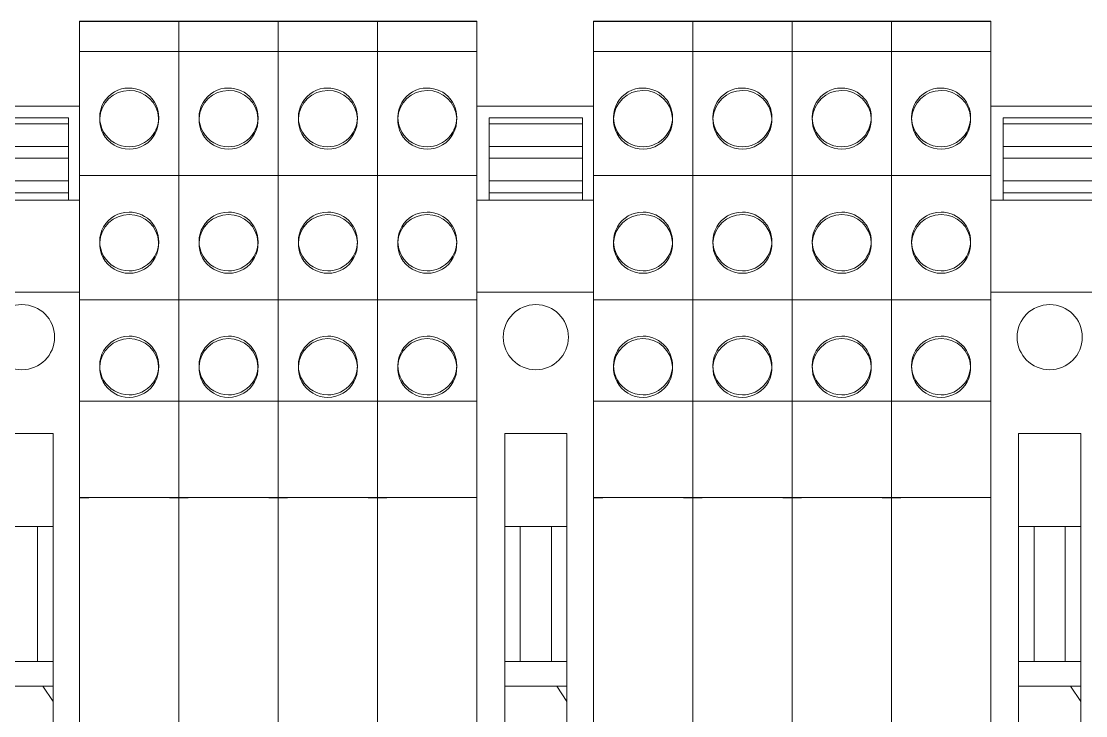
# Model space of a CAD drawing. Header units: millimetres. Extents: x 0 to 3797, y 0 to 1394.
# Drawn here: x 2418.2 to 2486.7, y 1240.5 to 1285.3 of the extents above; entities that cross this region are included whole.
import ezdxf

# ---------------------------------------------------------------- set-up
doc = ezdxf.new("R2010")
doc.units = ezdxf.units.MM
doc.layers.add('eProC - L2', color=41, linetype='Continuous', lineweight=20)

# ---------------------------------------------------------------- blocks, each defined once
blk = doc.blocks.new('eProC_Z_BPSN-SI-520')
at = {"layer": 'eProC - L2'}
for p, q in [((0.794, -6.05), (0.794, -0.749)), ((0.794, -0.749), (3.794, -0.749)), ((0.794, -1.131), (3.794, -1.131)), ((6.794, -0.749), (3.794, -0.749)), ((6.794, -1.131), (3.794, -1.131)), ((6.794, -6.05), (6.794, -0.749)), ((0.794, -2.594), (3.794, -2.594)), ((6.794, -2.594), (3.794, -2.594)), ((0.794, -3.358), (3.794, -3.358)), ((6.794, -3.358), (3.794, -3.358)), ((0.794, -4.822), (3.794, -4.822)), ((6.794, -4.822), (3.794, -4.822)), ((7.5, -6.05), (0, -6.05)), ((0.794, -5.585), (3.794, -5.585)), ((6.794, -5.585), (3.794, -5.585)), ((7.5, -11.996), (0, -11.996)), ((1.794, -42.11), (1.794, -21.11)), ((1.794, -21.11), (5.794, -21.11)), ((5.794, -42.11), (5.794, -21.11)), ((1.794, -27.11), (5.794, -27.11)), ((2.794, -35.795), (2.794, -27.11)), ((4.794, -35.795), (4.794, -27.11)), ((1.794, -35.795), (5.794, -35.795)), ((1.794, -37.396), (5.794, -37.396)), ((5.794, -38.389), (5.144, -37.396)), ((1.794, -42.11), (5.794, -42.11)), ((1.794, -59.11), (1.794, -44.11)), ((1.794, -44.11), (5.794, -44.11)), ((5.794, -59.11), (5.794, -44.11)), ((1.794, -59.11), (5.794, -59.11)), ((7.5, -60.072), (0, -60.072)), ((7.5, -61.577), (0, -61.577)), ((0.644, -78.601), (0.644, -61.577)), ((0.994, -78.601), (0.994, -61.577)), ((6.594, -61.647), (0.994, -61.647)), ((6.594, -78.601), (6.594, -61.577)), ((6.944, -78.601), (6.944, -61.577)), ((0.994, -67.83), (0.644, -67.83)), ((6.594, -67.83), (6.944, -67.83)), ((6.594, -68.91), (0.994, -68.91)), ((1.294, -77.853), (1.294, -69.103)), ((6.594, -69.103), (1.294, -69.103)), ((6.594, -69.783), (1.294, -69.783)), ((0.994, -70.001), (0.644, -70.001)), ((6.594, -70.001), (6.944, -70.001)), ((6.594, -70.757), (1.294, -70.757)), ((0.644, -71.801), (0.994, -71.801)), ((6.594, -71.919), (1.294, -71.919)), ((6.944, -71.801), (6.594, -71.801)), ((6.594, -72.893), (1.294, -72.893)), ((6.594, -74.054), (1.294, -74.054)), ((0.994, -74.801), (0.644, -74.801)), ((6.594, -75.029), (1.294, -75.029)), ((6.594, -74.801), (6.944, -74.801)), ((6.594, -76.19), (1.294, -76.19)), ((6.594, -77.165), (1.294, -77.165)), ((6.594, -77.853), (1.294, -77.853)), ((6.594, -78.601), (0.994, -78.601))]:
    blk.add_line(p, q, dxfattribs=at)
blk.add_lwpolyline([(0, 0), (7.5, 0), (7.5, -78.601), (0, -78.601)], close=True, dxfattribs=at)
for centre in [(3.794, -14.89), (3.794, -64.565)]:
    blk.add_circle(centre, 2.1, dxfattribs=at)

msp = doc.modelspace()

# ---------------------------------------------------------------- linework, layer by layer
at = {"layer": 'eProC - L2'}
for p, q in [((2428.336, 1285.286), (2421.936, 1285.286)), ((2421.936, 1285.286), (2421.936, 1260.797)), ((2428.336, 1285.285), (2421.936, 1285.285)), ((2428.336, 1285.279), (2421.936, 1285.279)), ((2428.336, 1285.286), (2428.336, 1197.308)), ((2434.736, 1285.286), (2428.336, 1285.286)), ((2428.336, 1285.286), (2428.336, 1260.797)), ((2434.736, 1285.285), (2428.336, 1285.285)), ((2434.736, 1285.279), (2428.336, 1285.279)), ((2434.736, 1285.286), (2434.736, 1197.308)), ((2441.136, 1285.286), (2434.736, 1285.286)), ((2434.736, 1285.286), (2434.736, 1260.797)), ((2441.136, 1285.285), (2434.736, 1285.285)), ((2441.136, 1285.279), (2434.736, 1285.279)), ((2441.136, 1285.286), (2441.136, 1197.308)), ((2447.536, 1285.286), (2441.136, 1285.286)), ((2441.136, 1285.286), (2441.136, 1260.797)), ((2447.536, 1285.285), (2441.136, 1285.285)), ((2447.536, 1285.279), (2441.136, 1285.279)), ((2447.536, 1285.286), (2447.536, 1197.308)), ((2447.536, 1285.286), (2447.536, 1260.797)), ((2461.436, 1285.286), (2455.036, 1285.286)), ((2455.036, 1285.286), (2455.036, 1260.797)), ((2461.436, 1285.285), (2455.036, 1285.285)), ((2461.436, 1285.279), (2455.036, 1285.279)), ((2461.436, 1285.286), (2461.436, 1197.308)), ((2467.836, 1285.286), (2461.436, 1285.286)), ((2461.436, 1285.286), (2461.436, 1260.797)), ((2467.836, 1285.285), (2461.436, 1285.285)), ((2467.836, 1285.279), (2461.436, 1285.279)), ((2467.836, 1285.286), (2467.836, 1197.308)), ((2474.236, 1285.286), (2467.836, 1285.286)), ((2467.836, 1285.286), (2467.836, 1260.797)), ((2474.236, 1285.285), (2467.836, 1285.285)), ((2474.236, 1285.279), (2467.836, 1285.279)), ((2474.236, 1285.286), (2474.236, 1197.308)), ((2480.636, 1285.286), (2474.236, 1285.286)), ((2474.236, 1285.286), (2474.236, 1260.797)), ((2480.636, 1285.285), (2474.236, 1285.285)), ((2480.636, 1285.279), (2474.236, 1285.279)), ((2480.636, 1285.286), (2480.636, 1197.308)), ((2480.636, 1285.286), (2480.636, 1260.797)), ((2428.336, 1283.334), (2421.936, 1283.334)), ((2434.736, 1283.334), (2428.336, 1283.334)), ((2441.136, 1283.334), (2434.736, 1283.334)), ((2447.536, 1283.334), (2441.136, 1283.334)), ((2461.436, 1283.334), (2455.036, 1283.334)), ((2467.836, 1283.334), (2461.436, 1283.334)), ((2474.236, 1283.334), (2467.836, 1283.334)), ((2480.636, 1283.334), (2474.236, 1283.334)), ((2423.236, 1279.093), (2423.236, 1278.931)), ((2427.036, 1278.931), (2427.036, 1279.093)), ((2429.636, 1279.093), (2429.636, 1278.931)), ((2433.436, 1278.931), (2433.436, 1279.093)), ((2436.036, 1279.093), (2436.036, 1278.931)), ((2439.836, 1278.931), (2439.836, 1279.093)), ((2442.436, 1279.093), (2442.436, 1278.931)), ((2446.236, 1278.931), (2446.236, 1279.093)), ((2456.336, 1279.093), (2456.336, 1278.931)), ((2460.136, 1278.931), (2460.136, 1279.093)), ((2462.736, 1279.093), (2462.736, 1278.931)), ((2466.536, 1278.931), (2466.536, 1279.093)), ((2469.136, 1279.093), (2469.136, 1278.931)), ((2472.936, 1278.931), (2472.936, 1279.093)), ((2475.536, 1279.093), (2475.536, 1278.931)), ((2479.336, 1278.931), (2479.336, 1279.093)), ((2428.336, 1275.334), (2421.936, 1275.334)), ((2434.736, 1275.334), (2428.336, 1275.334)), ((2441.136, 1275.334), (2434.736, 1275.334)), ((2447.536, 1275.334), (2441.136, 1275.334)), ((2461.436, 1275.334), (2455.036, 1275.334)), ((2467.836, 1275.334), (2461.436, 1275.334)), ((2474.236, 1275.334), (2467.836, 1275.334)), ((2480.636, 1275.334), (2474.236, 1275.334)), ((2423.236, 1271.093), (2423.236, 1270.931)), ((2427.036, 1270.931), (2427.036, 1271.093)), ((2429.636, 1271.093), (2429.636, 1270.931)), ((2433.436, 1270.931), (2433.436, 1271.093)), ((2436.036, 1271.093), (2436.036, 1270.931)), ((2439.836, 1270.931), (2439.836, 1271.093)), ((2442.436, 1271.093), (2442.436, 1270.931)), ((2446.236, 1270.931), (2446.236, 1271.093)), ((2456.336, 1271.093), (2456.336, 1270.931)), ((2460.136, 1270.931), (2460.136, 1271.093)), ((2462.736, 1271.093), (2462.736, 1270.931)), ((2466.536, 1270.931), (2466.536, 1271.093)), ((2469.136, 1271.093), (2469.136, 1270.931)), ((2472.936, 1270.931), (2472.936, 1271.093)), ((2475.536, 1271.093), (2475.536, 1270.931)), ((2479.336, 1270.931), (2479.336, 1271.093)), ((2428.336, 1267.334), (2421.936, 1267.334)), ((2434.736, 1267.334), (2428.336, 1267.334)), ((2441.136, 1267.334), (2434.736, 1267.334)), ((2447.536, 1267.334), (2441.136, 1267.334)), ((2461.436, 1267.334), (2455.036, 1267.334)), ((2467.836, 1267.334), (2461.436, 1267.334)), ((2474.236, 1267.334), (2467.836, 1267.334)), ((2480.636, 1267.334), (2474.236, 1267.334)), ((2423.236, 1263.093), (2423.236, 1262.931)), ((2427.036, 1262.931), (2427.036, 1263.093)), ((2429.636, 1263.093), (2429.636, 1262.931)), ((2433.436, 1262.931), (2433.436, 1263.093)), ((2436.036, 1263.093), (2436.036, 1262.931)), ((2439.836, 1262.931), (2439.836, 1263.093)), ((2442.436, 1263.093), (2442.436, 1262.931)), ((2446.236, 1262.931), (2446.236, 1263.093)), ((2456.336, 1263.093), (2456.336, 1262.931)), ((2460.136, 1262.931), (2460.136, 1263.093)), ((2462.736, 1263.093), (2462.736, 1262.931)), ((2466.536, 1262.931), (2466.536, 1263.093)), ((2469.136, 1263.093), (2469.136, 1262.931)), ((2472.936, 1262.931), (2472.936, 1263.093)), ((2475.536, 1263.093), (2475.536, 1262.931)), ((2479.336, 1262.931), (2479.336, 1263.093)), ((2428.336, 1260.797), (2421.936, 1260.797)), ((2421.936, 1260.797), (2421.936, 1254.575)), ((2428.336, 1254.576), (2428.336, 1260.797)), ((2434.736, 1260.797), (2428.336, 1260.797)), ((2428.336, 1260.797), (2428.336, 1254.575)), ((2434.736, 1254.576), (2434.736, 1260.797)), ((2441.136, 1260.797), (2434.736, 1260.797)), ((2434.736, 1260.797), (2434.736, 1254.575)), ((2441.136, 1254.576), (2441.136, 1260.797)), ((2447.536, 1260.797), (2441.136, 1260.797)), ((2441.136, 1260.797), (2441.136, 1254.575)), ((2447.536, 1254.576), (2447.536, 1260.797)), ((2447.536, 1260.797), (2447.536, 1254.575)), ((2461.436, 1260.797), (2455.036, 1260.797)), ((2455.036, 1260.797), (2455.036, 1254.575)), ((2461.436, 1254.576), (2461.436, 1260.797)), ((2467.836, 1260.797), (2461.436, 1260.797)), ((2461.436, 1260.797), (2461.436, 1254.575)), ((2467.836, 1254.576), (2467.836, 1260.797)), ((2474.236, 1260.797), (2467.836, 1260.797)), ((2467.836, 1260.797), (2467.836, 1254.575)), ((2474.236, 1254.576), (2474.236, 1260.797)), ((2480.636, 1260.797), (2474.236, 1260.797)), ((2474.236, 1260.797), (2474.236, 1254.575)), ((2480.636, 1254.576), (2480.636, 1260.797)), ((2480.636, 1260.797), (2480.636, 1254.575)), ((2428.336, 1254.576), (2421.936, 1254.575)), ((2421.936, 1205.308), (2421.936, 1254.575)), ((2422.536, 1254.569), (2421.936, 1254.569)), ((2428.336, 1254.569), (2427.736, 1254.569)), ((2434.736, 1254.576), (2428.336, 1254.575)), ((2428.336, 1205.308), (2428.336, 1254.575)), ((2428.936, 1254.569), (2428.336, 1254.569)), ((2434.736, 1254.569), (2434.136, 1254.569)), ((2441.136, 1254.576), (2434.736, 1254.575)), ((2434.736, 1205.308), (2434.736, 1254.575)), ((2435.336, 1254.569), (2434.736, 1254.569)), ((2441.136, 1254.569), (2440.536, 1254.569)), ((2447.536, 1254.576), (2441.136, 1254.575)), ((2441.136, 1205.308), (2441.136, 1254.575)), ((2441.736, 1254.569), (2441.136, 1254.569)), ((2447.536, 1205.308), (2447.536, 1254.575)), ((2461.436, 1254.576), (2455.036, 1254.575)), ((2455.036, 1205.308), (2455.036, 1254.575)), ((2455.636, 1254.569), (2455.036, 1254.569)), ((2461.436, 1254.569), (2460.836, 1254.569)), ((2467.836, 1254.576), (2461.436, 1254.575)), ((2461.436, 1205.308), (2461.436, 1254.575)), ((2462.036, 1254.569), (2461.436, 1254.569)), ((2467.836, 1254.569), (2467.236, 1254.569)), ((2474.236, 1254.576), (2467.836, 1254.575)), ((2467.836, 1205.308), (2467.836, 1254.575)), ((2468.436, 1254.569), (2467.836, 1254.569)), ((2474.236, 1254.569), (2473.636, 1254.569)), ((2480.636, 1254.576), (2474.236, 1254.575)), ((2474.236, 1205.308), (2474.236, 1254.575)), ((2474.836, 1254.569), (2474.236, 1254.569)), ((2480.636, 1205.308), (2480.636, 1254.575))]:
    msp.add_line(p, q, dxfattribs=at)
for points in [[(2423.236, 1279.093), (2423.252, 1279.341), (2423.3, 1279.583), (2423.381, 1279.818), (2423.491, 1280.04), (2423.628, 1280.244), (2423.793, 1280.431), (2423.981, 1280.594), (2424.186, 1280.731), (2424.409, 1280.84), (2424.644, 1280.919), (2424.865, 1280.962), (2425.136, 1280.983)], [(2427.036, 1279.093), (2427.028, 1279.268), (2426.998, 1279.472), (2426.936, 1279.698), (2426.865, 1279.879), (2426.767, 1280.065), (2426.685, 1280.19), (2426.589, 1280.313), (2426.478, 1280.433), (2426.308, 1280.582), (2426.132, 1280.704), (2425.953, 1280.8), (2425.776, 1280.873), (2425.547, 1280.939), (2425.333, 1280.973), (2425.136, 1280.983)], [(2429.636, 1279.093), (2429.652, 1279.341), (2429.7, 1279.583), (2429.781, 1279.818), (2429.891, 1280.04), (2430.028, 1280.244), (2430.193, 1280.431), (2430.381, 1280.594), (2430.586, 1280.731), (2430.809, 1280.84), (2431.044, 1280.919), (2431.265, 1280.962), (2431.536, 1280.983)], [(2433.436, 1279.093), (2433.428, 1279.268), (2433.398, 1279.472), (2433.336, 1279.698), (2433.265, 1279.879), (2433.167, 1280.065), (2433.085, 1280.19), (2432.989, 1280.313), (2432.878, 1280.433), (2432.708, 1280.582), (2432.532, 1280.704), (2432.353, 1280.8), (2432.176, 1280.873), (2431.947, 1280.939), (2431.733, 1280.973), (2431.536, 1280.983)], [(2436.036, 1279.093), (2436.052, 1279.341), (2436.1, 1279.583), (2436.181, 1279.818), (2436.291, 1280.04), (2436.428, 1280.244), (2436.593, 1280.431), (2436.781, 1280.594), (2436.986, 1280.731), (2437.209, 1280.84), (2437.444, 1280.919), (2437.665, 1280.962), (2437.936, 1280.983)], [(2439.836, 1279.093), (2439.828, 1279.268), (2439.798, 1279.472), (2439.736, 1279.698), (2439.665, 1279.879), (2439.567, 1280.065), (2439.485, 1280.19), (2439.389, 1280.313), (2439.278, 1280.433), (2439.108, 1280.582), (2438.932, 1280.704), (2438.753, 1280.8), (2438.576, 1280.873), (2438.347, 1280.939), (2438.133, 1280.973), (2437.936, 1280.983)], [(2442.436, 1279.093), (2442.452, 1279.341), (2442.5, 1279.583), (2442.581, 1279.818), (2442.691, 1280.04), (2442.828, 1280.244), (2442.993, 1280.431), (2443.181, 1280.594), (2443.386, 1280.731), (2443.609, 1280.84), (2443.844, 1280.919), (2444.065, 1280.962), (2444.336, 1280.983)], [(2446.236, 1279.093), (2446.228, 1279.268), (2446.198, 1279.472), (2446.136, 1279.698), (2446.065, 1279.879), (2445.967, 1280.065), (2445.885, 1280.19), (2445.789, 1280.313), (2445.678, 1280.433), (2445.508, 1280.582), (2445.332, 1280.704), (2445.153, 1280.8), (2444.976, 1280.873), (2444.747, 1280.939), (2444.533, 1280.973), (2444.336, 1280.983)], [(2456.336, 1279.093), (2456.352, 1279.341), (2456.4, 1279.583), (2456.481, 1279.818), (2456.591, 1280.04), (2456.728, 1280.244), (2456.893, 1280.431), (2457.081, 1280.594), (2457.286, 1280.731), (2457.509, 1280.84), (2457.744, 1280.919), (2457.965, 1280.962), (2458.236, 1280.983)], [(2460.136, 1279.093), (2460.128, 1279.268), (2460.098, 1279.472), (2460.036, 1279.698), (2459.965, 1279.879), (2459.867, 1280.065), (2459.785, 1280.19), (2459.689, 1280.313), (2459.578, 1280.433), (2459.408, 1280.582), (2459.232, 1280.704), (2459.053, 1280.8), (2458.876, 1280.873), (2458.647, 1280.939), (2458.433, 1280.973), (2458.236, 1280.983)], [(2462.736, 1279.093), (2462.752, 1279.341), (2462.8, 1279.583), (2462.881, 1279.818), (2462.991, 1280.04), (2463.128, 1280.244), (2463.293, 1280.431), (2463.481, 1280.594), (2463.686, 1280.731), (2463.909, 1280.84), (2464.144, 1280.919), (2464.365, 1280.962), (2464.636, 1280.983)], [(2466.536, 1279.093), (2466.528, 1279.268), (2466.498, 1279.472), (2466.436, 1279.698), (2466.365, 1279.879), (2466.267, 1280.065), (2466.185, 1280.19), (2466.089, 1280.313), (2465.978, 1280.433), (2465.808, 1280.582), (2465.632, 1280.704), (2465.453, 1280.8), (2465.276, 1280.873), (2465.047, 1280.939), (2464.833, 1280.973), (2464.636, 1280.983)], [(2469.136, 1279.093), (2469.152, 1279.341), (2469.2, 1279.583), (2469.281, 1279.818), (2469.391, 1280.04), (2469.528, 1280.244), (2469.693, 1280.431), (2469.881, 1280.594), (2470.086, 1280.731), (2470.309, 1280.84), (2470.544, 1280.919), (2470.765, 1280.962), (2471.036, 1280.983)], [(2472.936, 1279.093), (2472.928, 1279.268), (2472.898, 1279.472), (2472.836, 1279.698), (2472.765, 1279.879), (2472.667, 1280.065), (2472.585, 1280.19), (2472.489, 1280.313), (2472.378, 1280.433), (2472.208, 1280.582), (2472.032, 1280.704), (2471.853, 1280.8), (2471.676, 1280.873), (2471.447, 1280.939), (2471.233, 1280.973), (2471.036, 1280.983)], [(2475.536, 1279.093), (2475.552, 1279.341), (2475.6, 1279.583), (2475.681, 1279.818), (2475.791, 1280.04), (2475.928, 1280.244), (2476.093, 1280.431), (2476.281, 1280.594), (2476.486, 1280.731), (2476.709, 1280.84), (2476.944, 1280.919), (2477.165, 1280.962), (2477.436, 1280.983)], [(2479.336, 1279.093), (2479.328, 1279.268), (2479.298, 1279.472), (2479.236, 1279.698), (2479.165, 1279.879), (2479.067, 1280.065), (2478.985, 1280.19), (2478.889, 1280.313), (2478.778, 1280.433), (2478.608, 1280.582), (2478.432, 1280.704), (2478.253, 1280.8), (2478.076, 1280.873), (2477.847, 1280.939), (2477.633, 1280.973), (2477.436, 1280.983)], [(2424.562, 1277.283), (2424.4, 1277.341), (2424.184, 1277.448), (2423.981, 1277.585), (2423.793, 1277.751), (2423.629, 1277.939), (2423.491, 1278.144), (2423.381, 1278.367), (2423.301, 1278.603), (2423.252, 1278.845), (2423.236, 1279.093), (2423.236, 1279.093)], [(2425.707, 1277.282), (2425.771, 1277.304), (2425.948, 1277.377), (2426.128, 1277.474), (2426.306, 1277.598), (2426.477, 1277.749), (2426.634, 1277.926), (2426.76, 1278.109), (2426.858, 1278.292), (2426.931, 1278.472), (2426.995, 1278.698), (2427.027, 1278.906), (2427.036, 1279.09), (2427.036, 1279.093)], [(2430.962, 1277.283), (2430.8, 1277.341), (2430.584, 1277.448), (2430.381, 1277.585), (2430.193, 1277.751), (2430.029, 1277.939), (2429.891, 1278.144), (2429.781, 1278.367), (2429.701, 1278.603), (2429.652, 1278.845), (2429.636, 1279.093), (2429.636, 1279.093)], [(2432.107, 1277.282), (2432.171, 1277.304), (2432.348, 1277.377), (2432.528, 1277.474), (2432.706, 1277.598), (2432.877, 1277.749), (2433.034, 1277.926), (2433.16, 1278.109), (2433.258, 1278.292), (2433.331, 1278.472), (2433.395, 1278.698), (2433.427, 1278.906), (2433.436, 1279.09), (2433.436, 1279.093)], [(2437.362, 1277.283), (2437.2, 1277.341), (2436.984, 1277.448), (2436.781, 1277.585), (2436.593, 1277.751), (2436.429, 1277.939), (2436.291, 1278.144), (2436.181, 1278.367), (2436.101, 1278.603), (2436.052, 1278.845), (2436.036, 1279.093), (2436.036, 1279.093)], [(2438.507, 1277.282), (2438.571, 1277.304), (2438.748, 1277.377), (2438.928, 1277.474), (2439.106, 1277.598), (2439.277, 1277.749), (2439.434, 1277.926), (2439.56, 1278.109), (2439.658, 1278.292), (2439.731, 1278.472), (2439.795, 1278.698), (2439.827, 1278.906), (2439.836, 1279.09), (2439.836, 1279.093)], [(2443.762, 1277.283), (2443.6, 1277.341), (2443.384, 1277.448), (2443.181, 1277.585), (2442.993, 1277.751), (2442.829, 1277.939), (2442.691, 1278.144), (2442.581, 1278.367), (2442.501, 1278.603), (2442.452, 1278.845), (2442.436, 1279.093), (2442.436, 1279.093)], [(2444.907, 1277.282), (2444.971, 1277.304), (2445.148, 1277.377), (2445.328, 1277.474), (2445.506, 1277.598), (2445.677, 1277.749), (2445.834, 1277.926), (2445.96, 1278.109), (2446.058, 1278.292), (2446.131, 1278.472), (2446.195, 1278.698), (2446.227, 1278.906), (2446.236, 1279.09), (2446.236, 1279.093)], [(2457.662, 1277.283), (2457.5, 1277.341), (2457.284, 1277.448), (2457.081, 1277.585), (2456.893, 1277.751), (2456.729, 1277.939), (2456.591, 1278.144), (2456.481, 1278.367), (2456.401, 1278.603), (2456.352, 1278.845), (2456.336, 1279.093), (2456.336, 1279.093)], [(2458.807, 1277.282), (2458.871, 1277.304), (2459.048, 1277.377), (2459.228, 1277.474), (2459.406, 1277.598), (2459.577, 1277.749), (2459.734, 1277.926), (2459.86, 1278.109), (2459.958, 1278.292), (2460.031, 1278.472), (2460.095, 1278.698), (2460.127, 1278.906), (2460.136, 1279.09), (2460.136, 1279.093)], [(2464.062, 1277.283), (2463.9, 1277.341), (2463.684, 1277.448), (2463.481, 1277.585), (2463.293, 1277.751), (2463.129, 1277.939), (2462.991, 1278.144), (2462.881, 1278.367), (2462.801, 1278.603), (2462.752, 1278.845), (2462.736, 1279.093), (2462.736, 1279.093)], [(2465.207, 1277.282), (2465.271, 1277.304), (2465.448, 1277.377), (2465.628, 1277.474), (2465.806, 1277.598), (2465.977, 1277.749), (2466.134, 1277.926), (2466.26, 1278.109), (2466.358, 1278.292), (2466.431, 1278.472), (2466.495, 1278.698), (2466.527, 1278.906), (2466.536, 1279.09), (2466.536, 1279.093)], [(2470.462, 1277.283), (2470.3, 1277.341), (2470.084, 1277.448), (2469.881, 1277.585), (2469.693, 1277.751), (2469.529, 1277.939), (2469.391, 1278.144), (2469.281, 1278.367), (2469.201, 1278.603), (2469.152, 1278.845), (2469.136, 1279.093), (2469.136, 1279.093)], [(2471.607, 1277.282), (2471.671, 1277.304), (2471.848, 1277.377), (2472.028, 1277.474), (2472.206, 1277.598), (2472.377, 1277.749), (2472.534, 1277.926), (2472.66, 1278.109), (2472.758, 1278.292), (2472.831, 1278.472), (2472.895, 1278.698), (2472.927, 1278.906), (2472.936, 1279.09), (2472.936, 1279.093)], [(2476.862, 1277.283), (2476.7, 1277.341), (2476.484, 1277.448), (2476.281, 1277.585), (2476.093, 1277.751), (2475.929, 1277.939), (2475.791, 1278.144), (2475.681, 1278.367), (2475.601, 1278.603), (2475.552, 1278.845), (2475.536, 1279.093), (2475.536, 1279.093)], [(2478.007, 1277.282), (2478.071, 1277.304), (2478.248, 1277.377), (2478.428, 1277.474), (2478.606, 1277.598), (2478.777, 1277.749), (2478.934, 1277.926), (2479.06, 1278.109), (2479.158, 1278.292), (2479.231, 1278.472), (2479.295, 1278.698), (2479.327, 1278.906), (2479.336, 1279.09), (2479.336, 1279.093)], [(2425.136, 1277.194), (2424.877, 1277.214), (2424.631, 1277.263), (2424.562, 1277.283)], [(2425.136, 1277.194), (2425.33, 1277.204), (2425.543, 1277.238), (2425.707, 1277.282)], [(2431.536, 1277.194), (2431.277, 1277.214), (2431.031, 1277.263), (2430.962, 1277.283)], [(2431.536, 1277.194), (2431.73, 1277.204), (2431.943, 1277.238), (2432.107, 1277.282)], [(2437.936, 1277.194), (2437.677, 1277.214), (2437.431, 1277.263), (2437.362, 1277.283)], [(2437.936, 1277.194), (2438.13, 1277.204), (2438.343, 1277.238), (2438.507, 1277.282)], [(2444.336, 1277.194), (2444.077, 1277.214), (2443.831, 1277.263), (2443.762, 1277.283)], [(2444.336, 1277.194), (2444.53, 1277.204), (2444.743, 1277.238), (2444.907, 1277.282)], [(2458.236, 1277.194), (2457.977, 1277.214), (2457.731, 1277.263), (2457.662, 1277.283)], [(2458.236, 1277.194), (2458.43, 1277.204), (2458.643, 1277.238), (2458.807, 1277.282)], [(2464.636, 1277.194), (2464.377, 1277.214), (2464.131, 1277.263), (2464.062, 1277.283)], [(2464.636, 1277.194), (2464.83, 1277.204), (2465.043, 1277.238), (2465.207, 1277.282)], [(2471.036, 1277.194), (2470.777, 1277.214), (2470.531, 1277.263), (2470.462, 1277.283)], [(2471.036, 1277.194), (2471.23, 1277.204), (2471.443, 1277.238), (2471.607, 1277.282)], [(2477.436, 1277.194), (2477.177, 1277.214), (2476.931, 1277.263), (2476.862, 1277.283)], [(2477.436, 1277.194), (2477.63, 1277.204), (2477.843, 1277.238), (2478.007, 1277.282)], [(2423.236, 1271.093), (2423.252, 1271.341), (2423.3, 1271.583), (2423.381, 1271.818), (2423.491, 1272.04), (2423.628, 1272.244), (2423.793, 1272.431), (2423.981, 1272.594), (2424.186, 1272.731), (2424.409, 1272.84), (2424.644, 1272.919), (2424.865, 1272.962), (2425.136, 1272.983)], [(2427.036, 1271.093), (2427.028, 1271.268), (2426.998, 1271.472), (2426.936, 1271.698), (2426.865, 1271.879), (2426.767, 1272.065), (2426.685, 1272.19), (2426.589, 1272.313), (2426.478, 1272.433), (2426.308, 1272.582), (2426.132, 1272.704), (2425.953, 1272.8), (2425.776, 1272.873), (2425.547, 1272.939), (2425.333, 1272.973), (2425.136, 1272.983)], [(2429.636, 1271.093), (2429.652, 1271.341), (2429.7, 1271.583), (2429.781, 1271.818), (2429.891, 1272.04), (2430.028, 1272.244), (2430.193, 1272.431), (2430.381, 1272.594), (2430.586, 1272.731), (2430.809, 1272.84), (2431.044, 1272.919), (2431.265, 1272.962), (2431.536, 1272.983)], [(2433.436, 1271.093), (2433.428, 1271.268), (2433.398, 1271.472), (2433.336, 1271.698), (2433.265, 1271.879), (2433.167, 1272.065), (2433.085, 1272.19), (2432.989, 1272.313), (2432.878, 1272.433), (2432.708, 1272.582), (2432.532, 1272.704), (2432.353, 1272.8), (2432.176, 1272.873), (2431.947, 1272.939), (2431.733, 1272.973), (2431.536, 1272.983)], [(2436.036, 1271.093), (2436.052, 1271.341), (2436.1, 1271.583), (2436.181, 1271.818), (2436.291, 1272.04), (2436.428, 1272.244), (2436.593, 1272.431), (2436.781, 1272.594), (2436.986, 1272.731), (2437.209, 1272.84), (2437.444, 1272.919), (2437.665, 1272.962), (2437.936, 1272.983)], [(2439.836, 1271.093), (2439.828, 1271.268), (2439.798, 1271.472), (2439.736, 1271.698), (2439.665, 1271.879), (2439.567, 1272.065), (2439.485, 1272.19), (2439.389, 1272.313), (2439.278, 1272.433), (2439.108, 1272.582), (2438.932, 1272.704), (2438.753, 1272.8), (2438.576, 1272.873), (2438.347, 1272.939), (2438.133, 1272.973), (2437.936, 1272.983)], [(2442.436, 1271.093), (2442.452, 1271.341), (2442.5, 1271.583), (2442.581, 1271.818), (2442.691, 1272.04), (2442.828, 1272.244), (2442.993, 1272.431), (2443.181, 1272.594), (2443.386, 1272.731), (2443.609, 1272.84), (2443.844, 1272.919), (2444.065, 1272.962), (2444.336, 1272.983)], [(2446.236, 1271.093), (2446.228, 1271.268), (2446.198, 1271.472), (2446.136, 1271.698), (2446.065, 1271.879), (2445.967, 1272.065), (2445.885, 1272.19), (2445.789, 1272.313), (2445.678, 1272.433), (2445.508, 1272.582), (2445.332, 1272.704), (2445.153, 1272.8), (2444.976, 1272.873), (2444.747, 1272.939), (2444.533, 1272.973), (2444.336, 1272.983)], [(2456.336, 1271.093), (2456.352, 1271.341), (2456.4, 1271.583), (2456.481, 1271.818), (2456.591, 1272.04), (2456.728, 1272.244), (2456.893, 1272.431), (2457.081, 1272.594), (2457.286, 1272.731), (2457.509, 1272.84), (2457.744, 1272.919), (2457.965, 1272.962), (2458.236, 1272.983)], [(2460.136, 1271.093), (2460.128, 1271.268), (2460.098, 1271.472), (2460.036, 1271.698), (2459.965, 1271.879), (2459.867, 1272.065), (2459.785, 1272.19), (2459.689, 1272.313), (2459.578, 1272.433), (2459.408, 1272.582), (2459.232, 1272.704), (2459.053, 1272.8), (2458.876, 1272.873), (2458.647, 1272.939), (2458.433, 1272.973), (2458.236, 1272.983)], [(2462.736, 1271.093), (2462.752, 1271.341), (2462.8, 1271.583), (2462.881, 1271.818), (2462.991, 1272.04), (2463.128, 1272.244), (2463.293, 1272.431), (2463.481, 1272.594), (2463.686, 1272.731), (2463.909, 1272.84), (2464.144, 1272.919), (2464.365, 1272.962), (2464.636, 1272.983)], [(2466.536, 1271.093), (2466.528, 1271.268), (2466.498, 1271.472), (2466.436, 1271.698), (2466.365, 1271.879), (2466.267, 1272.065), (2466.185, 1272.19), (2466.089, 1272.313), (2465.978, 1272.433), (2465.808, 1272.582), (2465.632, 1272.704), (2465.453, 1272.8), (2465.276, 1272.873), (2465.047, 1272.939), (2464.833, 1272.973), (2464.636, 1272.983)], [(2469.136, 1271.093), (2469.152, 1271.341), (2469.2, 1271.583), (2469.281, 1271.818), (2469.391, 1272.04), (2469.528, 1272.244), (2469.693, 1272.431), (2469.881, 1272.594), (2470.086, 1272.731), (2470.309, 1272.84), (2470.544, 1272.919), (2470.765, 1272.962), (2471.036, 1272.983)], [(2472.936, 1271.093), (2472.928, 1271.268), (2472.898, 1271.472), (2472.836, 1271.698), (2472.765, 1271.879), (2472.667, 1272.065), (2472.585, 1272.19), (2472.489, 1272.313), (2472.378, 1272.433), (2472.208, 1272.582), (2472.032, 1272.704), (2471.853, 1272.8), (2471.676, 1272.873), (2471.447, 1272.939), (2471.233, 1272.973), (2471.036, 1272.983)], [(2475.536, 1271.093), (2475.552, 1271.341), (2475.6, 1271.583), (2475.681, 1271.818), (2475.791, 1272.04), (2475.928, 1272.244), (2476.093, 1272.431), (2476.281, 1272.594), (2476.486, 1272.731), (2476.709, 1272.84), (2476.944, 1272.919), (2477.165, 1272.962), (2477.436, 1272.983)], [(2479.336, 1271.093), (2479.328, 1271.268), (2479.298, 1271.472), (2479.236, 1271.698), (2479.165, 1271.879), (2479.067, 1272.065), (2478.985, 1272.19), (2478.889, 1272.313), (2478.778, 1272.433), (2478.608, 1272.582), (2478.432, 1272.704), (2478.253, 1272.8), (2478.076, 1272.873), (2477.847, 1272.939), (2477.633, 1272.973), (2477.436, 1272.983)], [(2424.562, 1269.283), (2424.4, 1269.341), (2424.184, 1269.448), (2423.981, 1269.585), (2423.793, 1269.751), (2423.629, 1269.939), (2423.491, 1270.144), (2423.381, 1270.367), (2423.301, 1270.603), (2423.252, 1270.845), (2423.236, 1271.093), (2423.236, 1271.093)], [(2425.707, 1269.282), (2425.771, 1269.304), (2425.948, 1269.377), (2426.128, 1269.474), (2426.306, 1269.598), (2426.477, 1269.749), (2426.634, 1269.926), (2426.76, 1270.109), (2426.858, 1270.292), (2426.931, 1270.472), (2426.995, 1270.698), (2427.027, 1270.906), (2427.036, 1271.09), (2427.036, 1271.093)], [(2430.962, 1269.283), (2430.8, 1269.341), (2430.584, 1269.448), (2430.381, 1269.585), (2430.193, 1269.751), (2430.029, 1269.939), (2429.891, 1270.144), (2429.781, 1270.367), (2429.701, 1270.603), (2429.652, 1270.845), (2429.636, 1271.093), (2429.636, 1271.093)], [(2432.107, 1269.282), (2432.171, 1269.304), (2432.348, 1269.377), (2432.528, 1269.474), (2432.706, 1269.598), (2432.877, 1269.749), (2433.034, 1269.926), (2433.16, 1270.109), (2433.258, 1270.292), (2433.331, 1270.472), (2433.395, 1270.698), (2433.427, 1270.906), (2433.436, 1271.09), (2433.436, 1271.093)], [(2437.362, 1269.283), (2437.2, 1269.341), (2436.984, 1269.448), (2436.781, 1269.585), (2436.593, 1269.751), (2436.429, 1269.939), (2436.291, 1270.144), (2436.181, 1270.367), (2436.101, 1270.603), (2436.052, 1270.845), (2436.036, 1271.093), (2436.036, 1271.093)], [(2438.507, 1269.282), (2438.571, 1269.304), (2438.748, 1269.377), (2438.928, 1269.474), (2439.106, 1269.598), (2439.277, 1269.749), (2439.434, 1269.926), (2439.56, 1270.109), (2439.658, 1270.292), (2439.731, 1270.472), (2439.795, 1270.698), (2439.827, 1270.906), (2439.836, 1271.09), (2439.836, 1271.093)], [(2443.762, 1269.283), (2443.6, 1269.341), (2443.384, 1269.448), (2443.181, 1269.585), (2442.993, 1269.751), (2442.829, 1269.939), (2442.691, 1270.144), (2442.581, 1270.367), (2442.501, 1270.603), (2442.452, 1270.845), (2442.436, 1271.093), (2442.436, 1271.093)], [(2444.907, 1269.282), (2444.971, 1269.304), (2445.148, 1269.377), (2445.328, 1269.474), (2445.506, 1269.598), (2445.677, 1269.749), (2445.834, 1269.926), (2445.96, 1270.109), (2446.058, 1270.292), (2446.131, 1270.472), (2446.195, 1270.698), (2446.227, 1270.906), (2446.236, 1271.09), (2446.236, 1271.093)], [(2457.662, 1269.283), (2457.5, 1269.341), (2457.284, 1269.448), (2457.081, 1269.585), (2456.893, 1269.751), (2456.729, 1269.939), (2456.591, 1270.144), (2456.481, 1270.367), (2456.401, 1270.603), (2456.352, 1270.845), (2456.336, 1271.093), (2456.336, 1271.093)], [(2458.807, 1269.282), (2458.871, 1269.304), (2459.048, 1269.377), (2459.228, 1269.474), (2459.406, 1269.598), (2459.577, 1269.749), (2459.734, 1269.926), (2459.86, 1270.109), (2459.958, 1270.292), (2460.031, 1270.472), (2460.095, 1270.698), (2460.127, 1270.906), (2460.136, 1271.09), (2460.136, 1271.093)], [(2464.062, 1269.283), (2463.9, 1269.341), (2463.684, 1269.448), (2463.481, 1269.585), (2463.293, 1269.751), (2463.129, 1269.939), (2462.991, 1270.144), (2462.881, 1270.367), (2462.801, 1270.603), (2462.752, 1270.845), (2462.736, 1271.093), (2462.736, 1271.093)], [(2465.207, 1269.282), (2465.271, 1269.304), (2465.448, 1269.377), (2465.628, 1269.474), (2465.806, 1269.598), (2465.977, 1269.749), (2466.134, 1269.926), (2466.26, 1270.109), (2466.358, 1270.292), (2466.431, 1270.472), (2466.495, 1270.698), (2466.527, 1270.906), (2466.536, 1271.09), (2466.536, 1271.093)], [(2470.462, 1269.283), (2470.3, 1269.341), (2470.084, 1269.448), (2469.881, 1269.585), (2469.693, 1269.751), (2469.529, 1269.939), (2469.391, 1270.144), (2469.281, 1270.367), (2469.201, 1270.603), (2469.152, 1270.845), (2469.136, 1271.093), (2469.136, 1271.093)], [(2471.607, 1269.282), (2471.671, 1269.304), (2471.848, 1269.377), (2472.028, 1269.474), (2472.206, 1269.598), (2472.377, 1269.749), (2472.534, 1269.926), (2472.66, 1270.109), (2472.758, 1270.292), (2472.831, 1270.472), (2472.895, 1270.698), (2472.927, 1270.906), (2472.936, 1271.09), (2472.936, 1271.093)], [(2476.862, 1269.283), (2476.7, 1269.341), (2476.484, 1269.448), (2476.281, 1269.585), (2476.093, 1269.751), (2475.929, 1269.939), (2475.791, 1270.144), (2475.681, 1270.367), (2475.601, 1270.603), (2475.552, 1270.845), (2475.536, 1271.093), (2475.536, 1271.093)], [(2478.007, 1269.282), (2478.071, 1269.304), (2478.248, 1269.377), (2478.428, 1269.474), (2478.606, 1269.598), (2478.777, 1269.749), (2478.934, 1269.926), (2479.06, 1270.109), (2479.158, 1270.292), (2479.231, 1270.472), (2479.295, 1270.698), (2479.327, 1270.906), (2479.336, 1271.09), (2479.336, 1271.093)], [(2425.136, 1269.194), (2424.877, 1269.214), (2424.631, 1269.263), (2424.562, 1269.283)], [(2425.136, 1269.194), (2425.33, 1269.204), (2425.543, 1269.238), (2425.707, 1269.282)], [(2431.536, 1269.194), (2431.277, 1269.214), (2431.031, 1269.263), (2430.962, 1269.283)], [(2431.536, 1269.194), (2431.73, 1269.204), (2431.943, 1269.238), (2432.107, 1269.282)], [(2437.936, 1269.194), (2437.677, 1269.214), (2437.431, 1269.263), (2437.362, 1269.283)], [(2437.936, 1269.194), (2438.13, 1269.204), (2438.343, 1269.238), (2438.507, 1269.282)], [(2444.336, 1269.194), (2444.077, 1269.214), (2443.831, 1269.263), (2443.762, 1269.283)], [(2444.336, 1269.194), (2444.53, 1269.204), (2444.743, 1269.238), (2444.907, 1269.282)], [(2458.236, 1269.194), (2457.977, 1269.214), (2457.731, 1269.263), (2457.662, 1269.283)], [(2458.236, 1269.194), (2458.43, 1269.204), (2458.643, 1269.238), (2458.807, 1269.282)], [(2464.636, 1269.194), (2464.377, 1269.214), (2464.131, 1269.263), (2464.062, 1269.283)], [(2464.636, 1269.194), (2464.83, 1269.204), (2465.043, 1269.238), (2465.207, 1269.282)], [(2471.036, 1269.194), (2470.777, 1269.214), (2470.531, 1269.263), (2470.462, 1269.283)], [(2471.036, 1269.194), (2471.23, 1269.204), (2471.443, 1269.238), (2471.607, 1269.282)], [(2477.436, 1269.194), (2477.177, 1269.214), (2476.931, 1269.263), (2476.862, 1269.283)], [(2477.436, 1269.194), (2477.63, 1269.204), (2477.843, 1269.238), (2478.007, 1269.282)], [(2423.236, 1263.093), (2423.252, 1263.341), (2423.3, 1263.583), (2423.381, 1263.818), (2423.491, 1264.04), (2423.628, 1264.244), (2423.793, 1264.431), (2423.981, 1264.594), (2424.186, 1264.731), (2424.409, 1264.84), (2424.644, 1264.919), (2424.865, 1264.962), (2425.136, 1264.983)], [(2427.036, 1263.093), (2427.028, 1263.268), (2426.998, 1263.472), (2426.936, 1263.698), (2426.865, 1263.879), (2426.767, 1264.065), (2426.685, 1264.19), (2426.589, 1264.313), (2426.478, 1264.433), (2426.308, 1264.582), (2426.132, 1264.704), (2425.953, 1264.8), (2425.776, 1264.873), (2425.547, 1264.939), (2425.333, 1264.973), (2425.136, 1264.983)], [(2429.636, 1263.093), (2429.652, 1263.341), (2429.7, 1263.583), (2429.781, 1263.818), (2429.891, 1264.04), (2430.028, 1264.244), (2430.193, 1264.431), (2430.381, 1264.594), (2430.586, 1264.731), (2430.809, 1264.84), (2431.044, 1264.919), (2431.265, 1264.962), (2431.536, 1264.983)], [(2433.436, 1263.093), (2433.428, 1263.268), (2433.398, 1263.472), (2433.336, 1263.698), (2433.265, 1263.879), (2433.167, 1264.065), (2433.085, 1264.19), (2432.989, 1264.313), (2432.878, 1264.433), (2432.708, 1264.582), (2432.532, 1264.704), (2432.353, 1264.8), (2432.176, 1264.873), (2431.947, 1264.939), (2431.733, 1264.973), (2431.536, 1264.983)], [(2436.036, 1263.093), (2436.052, 1263.341), (2436.1, 1263.583), (2436.181, 1263.818), (2436.291, 1264.04), (2436.428, 1264.244), (2436.593, 1264.431), (2436.781, 1264.594), (2436.986, 1264.731), (2437.209, 1264.84), (2437.444, 1264.919), (2437.665, 1264.962), (2437.936, 1264.983)], [(2439.836, 1263.093), (2439.828, 1263.268), (2439.798, 1263.472), (2439.736, 1263.698), (2439.665, 1263.879), (2439.567, 1264.065), (2439.485, 1264.19), (2439.389, 1264.313), (2439.278, 1264.433), (2439.108, 1264.582), (2438.932, 1264.704), (2438.753, 1264.8), (2438.576, 1264.873), (2438.347, 1264.939), (2438.133, 1264.973), (2437.936, 1264.983)], [(2442.436, 1263.093), (2442.452, 1263.341), (2442.5, 1263.583), (2442.581, 1263.818), (2442.691, 1264.04), (2442.828, 1264.244), (2442.993, 1264.431), (2443.181, 1264.594), (2443.386, 1264.731), (2443.609, 1264.84), (2443.844, 1264.919), (2444.065, 1264.962), (2444.336, 1264.983)], [(2446.236, 1263.093), (2446.228, 1263.268), (2446.198, 1263.472), (2446.136, 1263.698), (2446.065, 1263.879), (2445.967, 1264.065), (2445.885, 1264.19), (2445.789, 1264.313), (2445.678, 1264.433), (2445.508, 1264.582), (2445.332, 1264.704), (2445.153, 1264.8), (2444.976, 1264.873), (2444.747, 1264.939), (2444.533, 1264.973), (2444.336, 1264.983)], [(2456.336, 1263.093), (2456.352, 1263.341), (2456.4, 1263.583), (2456.481, 1263.818), (2456.591, 1264.04), (2456.728, 1264.244), (2456.893, 1264.431), (2457.081, 1264.594), (2457.286, 1264.731), (2457.509, 1264.84), (2457.744, 1264.919), (2457.965, 1264.962), (2458.236, 1264.983)], [(2460.136, 1263.093), (2460.128, 1263.268), (2460.098, 1263.472), (2460.036, 1263.698), (2459.965, 1263.879), (2459.867, 1264.065), (2459.785, 1264.19), (2459.689, 1264.313), (2459.578, 1264.433), (2459.408, 1264.582), (2459.232, 1264.704), (2459.053, 1264.8), (2458.876, 1264.873), (2458.647, 1264.939), (2458.433, 1264.973), (2458.236, 1264.983)], [(2462.736, 1263.093), (2462.752, 1263.341), (2462.8, 1263.583), (2462.881, 1263.818), (2462.991, 1264.04), (2463.128, 1264.244), (2463.293, 1264.431), (2463.481, 1264.594), (2463.686, 1264.731), (2463.909, 1264.84), (2464.144, 1264.919), (2464.365, 1264.962), (2464.636, 1264.983)], [(2466.536, 1263.093), (2466.528, 1263.268), (2466.498, 1263.472), (2466.436, 1263.698), (2466.365, 1263.879), (2466.267, 1264.065), (2466.185, 1264.19), (2466.089, 1264.313), (2465.978, 1264.433), (2465.808, 1264.582), (2465.632, 1264.704), (2465.453, 1264.8), (2465.276, 1264.873), (2465.047, 1264.939), (2464.833, 1264.973), (2464.636, 1264.983)], [(2469.136, 1263.093), (2469.152, 1263.341), (2469.2, 1263.583), (2469.281, 1263.818), (2469.391, 1264.04), (2469.528, 1264.244), (2469.693, 1264.431), (2469.881, 1264.594), (2470.086, 1264.731), (2470.309, 1264.84), (2470.544, 1264.919), (2470.765, 1264.962), (2471.036, 1264.983)], [(2472.936, 1263.093), (2472.928, 1263.268), (2472.898, 1263.472), (2472.836, 1263.698), (2472.765, 1263.879), (2472.667, 1264.065), (2472.585, 1264.19), (2472.489, 1264.313), (2472.378, 1264.433), (2472.208, 1264.582), (2472.032, 1264.704), (2471.853, 1264.8), (2471.676, 1264.873), (2471.447, 1264.939), (2471.233, 1264.973), (2471.036, 1264.983)], [(2475.536, 1263.093), (2475.552, 1263.341), (2475.6, 1263.583), (2475.681, 1263.818), (2475.791, 1264.04), (2475.928, 1264.244), (2476.093, 1264.431), (2476.281, 1264.594), (2476.486, 1264.731), (2476.709, 1264.84), (2476.944, 1264.919), (2477.165, 1264.962), (2477.436, 1264.983)], [(2479.336, 1263.093), (2479.328, 1263.268), (2479.298, 1263.472), (2479.236, 1263.698), (2479.165, 1263.879), (2479.067, 1264.065), (2478.985, 1264.19), (2478.889, 1264.313), (2478.778, 1264.433), (2478.608, 1264.582), (2478.432, 1264.704), (2478.253, 1264.8), (2478.076, 1264.873), (2477.847, 1264.939), (2477.633, 1264.973), (2477.436, 1264.983)], [(2425.136, 1261.194), (2424.877, 1261.214), (2424.631, 1261.263), (2424.4, 1261.341), (2424.184, 1261.448), (2423.981, 1261.585), (2423.793, 1261.751), (2423.629, 1261.939), (2423.491, 1262.144), (2423.381, 1262.367), (2423.301, 1262.603), (2423.252, 1262.845), (2423.236, 1263.093), (2423.236, 1263.093)], [(2425.136, 1261.194), (2425.33, 1261.204), (2425.543, 1261.238), (2425.771, 1261.304), (2425.948, 1261.377), (2426.128, 1261.474), (2426.306, 1261.598), (2426.477, 1261.749), (2426.634, 1261.926), (2426.76, 1262.109), (2426.858, 1262.292), (2426.931, 1262.472), (2426.995, 1262.698), (2427.027, 1262.906), (2427.036, 1263.09), (2427.036, 1263.093)], [(2431.536, 1261.194), (2431.277, 1261.214), (2431.031, 1261.263), (2430.8, 1261.341), (2430.584, 1261.448), (2430.381, 1261.585), (2430.193, 1261.751), (2430.029, 1261.939), (2429.891, 1262.144), (2429.781, 1262.367), (2429.701, 1262.603), (2429.652, 1262.845), (2429.636, 1263.093), (2429.636, 1263.093)], [(2431.536, 1261.194), (2431.73, 1261.204), (2431.943, 1261.238), (2432.171, 1261.304), (2432.348, 1261.377), (2432.528, 1261.474), (2432.706, 1261.598), (2432.877, 1261.749), (2433.034, 1261.926), (2433.16, 1262.109), (2433.258, 1262.292), (2433.331, 1262.472), (2433.395, 1262.698), (2433.427, 1262.906), (2433.436, 1263.09), (2433.436, 1263.093)], [(2437.936, 1261.194), (2437.677, 1261.214), (2437.431, 1261.263), (2437.2, 1261.341), (2436.984, 1261.448), (2436.781, 1261.585), (2436.593, 1261.751), (2436.429, 1261.939), (2436.291, 1262.144), (2436.181, 1262.367), (2436.101, 1262.603), (2436.052, 1262.845), (2436.036, 1263.093), (2436.036, 1263.093)], [(2437.936, 1261.194), (2438.13, 1261.204), (2438.343, 1261.238), (2438.571, 1261.304), (2438.748, 1261.377), (2438.928, 1261.474), (2439.106, 1261.598), (2439.277, 1261.749), (2439.434, 1261.926), (2439.56, 1262.109), (2439.658, 1262.292), (2439.731, 1262.472), (2439.795, 1262.698), (2439.827, 1262.906), (2439.836, 1263.09), (2439.836, 1263.093)], [(2444.336, 1261.194), (2444.077, 1261.214), (2443.831, 1261.263), (2443.6, 1261.341), (2443.384, 1261.448), (2443.181, 1261.585), (2442.993, 1261.751), (2442.829, 1261.939), (2442.691, 1262.144), (2442.581, 1262.367), (2442.501, 1262.603), (2442.452, 1262.845), (2442.436, 1263.093), (2442.436, 1263.093)], [(2444.336, 1261.194), (2444.53, 1261.204), (2444.743, 1261.238), (2444.971, 1261.304), (2445.148, 1261.377), (2445.328, 1261.474), (2445.506, 1261.598), (2445.677, 1261.749), (2445.834, 1261.926), (2445.96, 1262.109), (2446.058, 1262.292), (2446.131, 1262.472), (2446.195, 1262.698), (2446.227, 1262.906), (2446.236, 1263.09), (2446.236, 1263.093)], [(2458.236, 1261.194), (2457.977, 1261.214), (2457.731, 1261.263), (2457.5, 1261.341), (2457.284, 1261.448), (2457.081, 1261.585), (2456.893, 1261.751), (2456.729, 1261.939), (2456.591, 1262.144), (2456.481, 1262.367), (2456.401, 1262.603), (2456.352, 1262.845), (2456.336, 1263.093), (2456.336, 1263.093)], [(2458.236, 1261.194), (2458.43, 1261.204), (2458.643, 1261.238), (2458.871, 1261.304), (2459.048, 1261.377), (2459.228, 1261.474), (2459.406, 1261.598), (2459.577, 1261.749), (2459.734, 1261.926), (2459.86, 1262.109), (2459.958, 1262.292), (2460.031, 1262.472), (2460.095, 1262.698), (2460.127, 1262.906), (2460.136, 1263.09), (2460.136, 1263.093)], [(2464.636, 1261.194), (2464.377, 1261.214), (2464.131, 1261.263), (2463.9, 1261.341), (2463.684, 1261.448), (2463.481, 1261.585), (2463.293, 1261.751), (2463.129, 1261.939), (2462.991, 1262.144), (2462.881, 1262.367), (2462.801, 1262.603), (2462.752, 1262.845), (2462.736, 1263.093), (2462.736, 1263.093)], [(2464.636, 1261.194), (2464.83, 1261.204), (2465.043, 1261.238), (2465.271, 1261.304), (2465.448, 1261.377), (2465.628, 1261.474), (2465.806, 1261.598), (2465.977, 1261.749), (2466.134, 1261.926), (2466.26, 1262.109), (2466.358, 1262.292), (2466.431, 1262.472), (2466.495, 1262.698), (2466.527, 1262.906), (2466.536, 1263.09), (2466.536, 1263.093)], [(2471.036, 1261.194), (2470.777, 1261.214), (2470.531, 1261.263), (2470.3, 1261.341), (2470.084, 1261.448), (2469.881, 1261.585), (2469.693, 1261.751), (2469.529, 1261.939), (2469.391, 1262.144), (2469.281, 1262.367), (2469.201, 1262.603), (2469.152, 1262.845), (2469.136, 1263.093), (2469.136, 1263.093)], [(2471.036, 1261.194), (2471.23, 1261.204), (2471.443, 1261.238), (2471.671, 1261.304), (2471.848, 1261.377), (2472.028, 1261.474), (2472.206, 1261.598), (2472.377, 1261.749), (2472.534, 1261.926), (2472.66, 1262.109), (2472.758, 1262.292), (2472.831, 1262.472), (2472.895, 1262.698), (2472.927, 1262.906), (2472.936, 1263.09), (2472.936, 1263.093)], [(2477.436, 1261.194), (2477.177, 1261.214), (2476.931, 1261.263), (2476.7, 1261.341), (2476.484, 1261.448), (2476.281, 1261.585), (2476.093, 1261.751), (2475.929, 1261.939), (2475.791, 1262.144), (2475.681, 1262.367), (2475.601, 1262.603), (2475.552, 1262.845), (2475.536, 1263.093), (2475.536, 1263.093)], [(2477.436, 1261.194), (2477.63, 1261.204), (2477.843, 1261.238), (2478.071, 1261.304), (2478.248, 1261.377), (2478.428, 1261.474), (2478.606, 1261.598), (2478.777, 1261.749), (2478.934, 1261.926), (2479.06, 1262.109), (2479.158, 1262.292), (2479.231, 1262.472), (2479.295, 1262.698), (2479.327, 1262.906), (2479.336, 1263.09), (2479.336, 1263.093)]]:
    msp.add_lwpolyline(points, dxfattribs=at)
for centre, start_param, end_param in [((2425.136, 1278.931), 3.195722, 6.232913), ((2431.536, 1278.931), 3.195722, 6.232913), ((2437.936, 1278.931), 3.195722, 6.232913), ((2444.336, 1278.931), 3.195722, 6.232913), ((2458.236, 1278.931), 3.195722, 6.232913), ((2464.636, 1278.931), 3.195722, 6.232913), ((2471.036, 1278.931), 3.195722, 6.232913), ((2477.436, 1278.931), 3.195722, 6.232913), ((2425.136, 1278.931), 6.232913, 9.478907), ((2431.536, 1278.931), 6.232913, 9.478907), ((2437.936, 1278.931), 6.232913, 9.478907), ((2444.336, 1278.931), 6.232913, 9.478907), ((2458.236, 1278.931), 6.232913, 9.478907), ((2464.636, 1278.931), 6.232913, 9.478907), ((2471.036, 1278.931), 6.232913, 9.478907), ((2477.436, 1278.931), 6.232913, 9.478907), ((2425.136, 1270.931), 3.195722, 6.232913), ((2431.536, 1270.931), 3.195722, 6.232913), ((2437.936, 1270.931), 3.195722, 6.232913), ((2444.336, 1270.931), 3.195722, 6.232913), ((2458.236, 1270.931), 3.195722, 6.232913), ((2464.636, 1270.931), 3.195722, 6.232913), ((2471.036, 1270.931), 3.195722, 6.232913), ((2477.436, 1270.931), 3.195722, 6.232913), ((2425.136, 1270.931), 6.232913, 9.478907), ((2431.536, 1270.931), 6.232913, 9.478907), ((2437.936, 1270.931), 6.232913, 9.478907), ((2444.336, 1270.931), 6.232913, 9.478907), ((2458.236, 1270.931), 6.232913, 9.478907), ((2464.636, 1270.931), 6.232913, 9.478907), ((2471.036, 1270.931), 6.232913, 9.478907), ((2477.436, 1270.931), 6.232913, 9.478907), ((2425.136, 1262.931), 3.195722, 6.232913), ((2431.536, 1262.931), 3.195722, 6.232913), ((2437.936, 1262.931), 3.195722, 6.232913), ((2444.336, 1262.931), 3.195722, 6.232913), ((2458.236, 1262.931), 3.195722, 6.232913), ((2464.636, 1262.931), 3.195722, 6.232913), ((2471.036, 1262.931), 3.195722, 6.232913), ((2477.436, 1262.931), 3.195722, 6.232913), ((2425.136, 1262.931), 6.232913, 9.478907), ((2431.536, 1262.931), 6.232913, 9.478907), ((2437.936, 1262.931), 6.232913, 9.478907), ((2444.336, 1262.931), 6.232913, 9.478907), ((2458.236, 1262.931), 6.232913, 9.478907), ((2464.636, 1262.931), 6.232913, 9.478907), ((2471.036, 1262.931), 6.232913, 9.478907), ((2477.436, 1262.931), 6.232913, 9.478907)]:
    msp.add_ellipse(centre, major_axis=(-1.9, 0), ratio=0.997065, start_param=start_param, end_param=end_param, dxfattribs=at)

# ---------------------------------------------------------------- block references
for p in [(2414.436, 1279.811), (2447.536, 1279.811), (2480.636, 1279.811)]:
    msp.add_blockref('eProC_Z_BPSN-SI-520', p)

doc.saveas('drawing.dxf')
